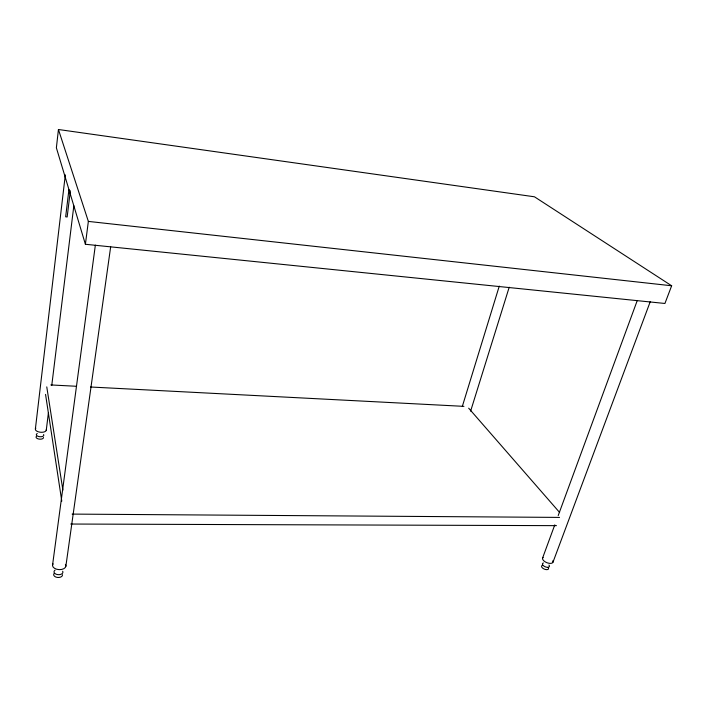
<?xml version="1.0" encoding="UTF-8"?>
<svg xmlns="http://www.w3.org/2000/svg" width="707" height="707" viewBox="0 0 707 707"><rect width="100%" height="100%" fill="white"/><g stroke="black" fill="none" stroke-linecap="round" stroke-linejoin="round"><path stroke-width="1.06" d="M58.442 129.505L56.374 147.798L85.397 244.268L664.925 303.471L671.65 285.769L534.457 196.793L58.442 129.505L88.357 221.406L85.397 244.268M35.394 428.84L65.318 174.876M68.95 189.476L65.663 216.81L67.165 216.978L70.329 190.749M46.247 430.386L48.403 412.853M51.761 385.448L73.846 205.702M52.592 564.822L95.357 245.152M65.839 566.422L110.681 246.716M462.316 406.428L499.266 286.096M470.615 411.138L509.208 287.21M542.623 557.929L554.783 524.868M558.203 515.571L637.21 300.661M552.936 562.312L650.29 301.553M70.771 524.037L556.48 525.646M72.132 514.095L559.537 517.409M50.833 384.944L76.17 386.261M90.496 387.003L463.925 406.357M88.357 221.406L671.65 285.769M468.67 408.178L559.617 512.469M46.768 386.888L62.888 490.145M45.557 394.4L61.783 501.148M62.508 574.729A4.445 2.687 3.1 0 1 57.276 577.416A4.445 2.687 3.1 0 1 54.077 573.51M62.649 571.238A4.454 2.678 3.1 0 1 60.661 574.402A4.454 2.678 3.1 0 1 55.031 573.58A4.454 2.678 3.1 0 1 55.084 570.134M548.102 567.385A3.721 1.829 22.5 0 1 547.068 569.63A3.721 1.829 22.5 0 1 542.366 567.862A3.721 1.829 22.5 0 1 542.605 565.308M548.968 565.052A3.721 1.821 22.4 0 1 547.934 567.297A3.721 1.821 22.4 0 1 543.232 565.52A3.721 1.821 22.4 0 1 543.462 562.984M43.489 437.474A3.738 1.821 4.9 0 1 39.044 439.091A3.738 1.821 4.9 0 1 36.428 436.325M43.595 434.558A3.747 1.812 4.9 0 1 41.863 436.626A3.747 1.812 4.9 0 1 37.153 435.857A3.747 1.812 4.9 0 1 37.268 433.524M65.398 564.354A6.699 3.995 3.3 0 1 59.149 569.639A6.699 3.995 3.3 0 1 53.069 563.832M46.273 429.697A5.506 2.642 5.1 0 1 39.972 432.189A5.506 2.642 5.1 0 1 35.801 428.203M552.812 560.784A5.603 2.722 22.3 0 1 547.298 562.86A5.603 2.722 22.3 0 1 543.109 557.372"/></g></svg>
